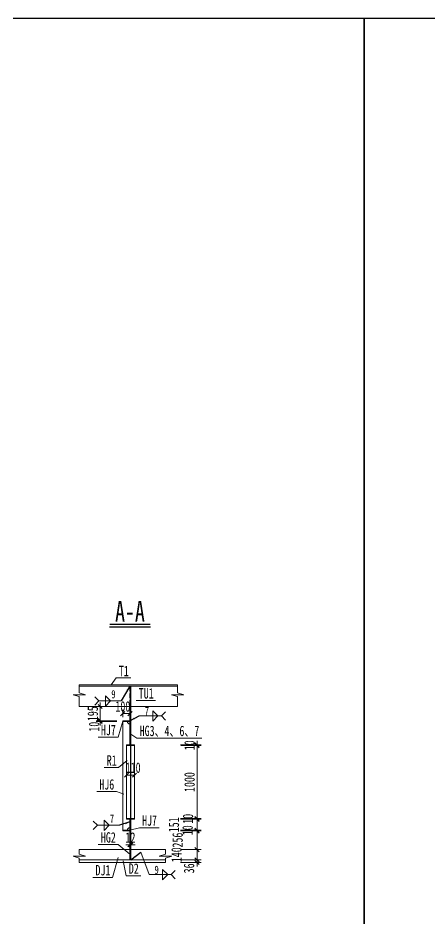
# Model space of a CAD drawing. Header units: millimetres. Extents: x -89049 to 410567, y -307459 to -100425.
# Drawn here: x 141819 to 147467, y -125418 to -113054 of the extents above; entities that cross this region are included whole.
import ezdxf
from ezdxf.enums import TextEntityAlignment as Align

# ---------------------------------------------------------------- set-up
doc = ezdxf.new("R2010")
doc.units = ezdxf.units.MM
doc.linetypes.add('DASHED', pattern=[0.75, 0.5, -0.25])
doc.layers.get('Defpoints').update_dxf_attribs({"color": 8})
for name, color, linetype, lineweight in [('Dim', 4, 'Continuous', 15), ('文字', 7, 'Continuous', 15), ('标注线及字体', 2, 'Continuous', 15), ('细实线', 4, 'Continuous', 15), ('虚线', 7, 'DASHED', 13), ('钢板细线', 6, 'Continuous', 15)]:
    doc.layers.add(name, color=color, linetype=linetype, lineweight=lineweight)
doc.layers.add('Text', color=4, linetype='Continuous')
doc.styles.add('111', font='', dxfattribs={"width": 0.7})
doc.styles.add('BM_Dim', font='', dxfattribs={"width": 0.85})
doc.styles.add('SMEDI', font='', dxfattribs={"width": 0.75})
doc.styles.get("Standard").update_dxf_attribs({"font": ''})
doc.styles.get('111').set_extended_font_data('仿宋_GB2312')
doc.styles.get('BM_Dim').set_extended_font_data('仿宋_GB2312')
doc.styles.get('SMEDI').set_extended_font_data('仿宋_GB2312')
doc.styles.get('Standard').set_extended_font_data('仿宋_GB2312')
doc.dimstyles.new('200', dxfattribs={"dimscale": 0, "dimtxt": 2.5, "dimasz": 1, "dimexe": 1, "dimexo": 1, "dimgap": 0.6, "dimtad": 1, "dimdec": 0, "dimdsep": 46, "dimtxsty": '111', "dimblk": 'OBLIQUE', "dimcen": 0, "dimclrd": 4, "dimclre": 4, "dimclrt": 4, "dimadec": 1, "dimazin": 2, "dimtfac": 1, "dimtdec": 0, "dimtix": 1, "dimtmove": 2, "dimatfit": 3, "dimfxl": 4, "dimfxlon": 1, "dimtolj": 1, "dimlwd": -1, "dimlwe": -1, "dimarcsym": 0})
doc.dimstyles.new('MSteel_1.0_1.0', dxfattribs={"dimtxt": 3, "dimasz": 1.2, "dimexe": 1, "dimexo": 1, "dimgap": 1, "dimtad": 3, "dimtoh": 1, "dimdec": 0, "dimzin": 0, "dimdsep": 46, "dimtxsty": 'Standard', "dimblk": 'ARCHTICK', "dimcen": 0.09, "dimclrd": 3, "dimclre": 3, "dimadec": 0, "dimazin": 0, "dimtfac": 1, "dimtdec": 4, "dimtofl": 0, "dimtmove": 0, "dimatfit": 3, "dimfxl": 1, "dimtolj": 1, "dimtzin": 0, "dimarcsym": 0})

# ---------------------------------------------------------------- blocks, each defined once
blk = doc.blocks.new('_Oblique')
at = {"color": 0, "linetype": 'ByBlock', "lineweight": -2}
blk.add_line((-0.5, -0.5), (0.5, 0.5), dxfattribs=at)
blk = doc.blocks.new('*D669')
at = {"layer": 'Defpoints', "color": 0, "transparency": 16777216}
for p in [(143354, -122600), (143254, -122707), (143354, -122707)]:
    blk.add_point(p, dxfattribs=at)
at = {"layer": '细实线', "color": 4, "transparency": 16777216}
for p, q in [((143254, -122650), (143254, -122543)), ((143254, -122600), (143354, -122600)), ((143354, -122650), (143354, -122543))]:
    blk.add_line(p, q, dxfattribs=at)
at = {"layer": '细实线', "color": 4, "transparency": 16777216, "xscale": 57.14285714285715, "yscale": 57.14285714285715, "zscale": 57.14285714285715, "rotation": 180}
blk.add_blockref('_Oblique', (143254, -122600), dxfattribs=at)
at = {"layer": '细实线', "color": 4, "transparency": 16777216, "xscale": 57.14285714285715, "yscale": 57.14285714285715, "zscale": 57.14285714285715}
blk.add_blockref('_Oblique', (143354, -122600), dxfattribs=at)
at = {"layer": '细实线', "color": 4, "transparency": 16777216, "insert": (143256, -122502), "char_height": 142.9, "attachment_point": 5, "style": '111'}
blk.add_mtext('\\A1;100', dxfattribs=at)
blk = doc.blocks.new('*D670')
at = {"layer": 'Defpoints', "color": 0, "transparency": 16777216}
for p in [(143962, -124210), (144081, -124200), (144273, -124210)]:
    blk.add_point(p, dxfattribs=at)
at = {"layer": '细实线', "color": 4, "transparency": 16777216}
for p, q in [((144045, -124210), (144330, -124210)), ((144138, -124200), (144330, -124200)), ((144273, -124200), (144273, -124143)), ((144273, -124200), (144273, -124210)), ((144273, -124210), (144273, -124267))]:
    blk.add_line(p, q, dxfattribs=at)
at = {"layer": '细实线', "color": 4, "transparency": 16777216, "xscale": 57.14285714285715, "yscale": 57.14285714285715, "zscale": 57.14285714285715}
for p, rotation in [((144273, -124200), 270), ((144273, -124210), 90)]:
    blk.add_blockref('_Oblique', p, dxfattribs=dict(at, rotation=rotation))
at = {"layer": '细实线', "color": 4, "transparency": 16777216, "insert": (144144, -124200), "char_height": 142.9, "attachment_point": 5, "rotation": 90, "style": '111'}
blk.add_mtext('\\A1;10', dxfattribs=at)
blk = doc.blocks.new('*D671')
at = {"layer": 'Defpoints', "color": 0, "transparency": 16777216}
for p in [(143962, -124210), (143985, -124466), (144273, -124466)]:
    blk.add_point(p, dxfattribs=at)
at = {"layer": '细实线', "color": 4, "transparency": 16777216}
for p, q in [((144045, -124210), (144330, -124210)), ((144273, -124210), (144273, -124466)), ((144045, -124466), (144330, -124466))]:
    blk.add_line(p, q, dxfattribs=at)
at = {"layer": '细实线', "color": 4, "transparency": 16777216, "xscale": 57.14285714285715, "yscale": 57.14285714285715, "zscale": 57.14285714285715}
for p, rotation in [((144273, -124210), 90), ((144273, -124466), 270)]:
    blk.add_blockref('_Oblique', p, dxfattribs=dict(at, rotation=rotation))
at = {"layer": '细实线', "color": 4, "transparency": 16777216, "insert": (144007, -124335), "char_height": 142.9, "attachment_point": 5, "rotation": 90, "style": '111'}
blk.add_mtext('\\A1;256', dxfattribs=at)
blk = doc.blocks.new('*D672')
at = {"layer": 'Defpoints', "color": 0, "transparency": 16777216}
for p in [(143985, -124466), (144115, -124606), (144273, -124606)]:
    blk.add_point(p, dxfattribs=at)
at = {"layer": '细实线', "color": 4, "transparency": 16777216}
for p, q in [((144045, -124466), (144330, -124466)), ((144273, -124466), (144273, -124606)), ((144173, -124606), (144330, -124606))]:
    blk.add_line(p, q, dxfattribs=at)
at = {"layer": '细实线', "color": 4, "transparency": 16777216, "xscale": 57.14285714285715, "yscale": 57.14285714285715, "zscale": 57.14285714285715}
for p, rotation in [((144273, -124466), 90), ((144273, -124606), 270)]:
    blk.add_blockref('_Oblique', p, dxfattribs=dict(at, rotation=rotation))
at = {"layer": '细实线', "color": 4, "transparency": 16777216, "insert": (143993, -124536), "char_height": 142.9, "attachment_point": 5, "rotation": 90, "style": '111'}
blk.add_mtext('\\A1;140', dxfattribs=at)
blk = doc.blocks.new('*D673')
at = {"layer": 'Defpoints', "color": 0, "transparency": 16777216}
for p in [(143985, -124606), (143987, -124642), (144273, -124642)]:
    blk.add_point(p, dxfattribs=at)
at = {"layer": '细实线', "color": 4, "transparency": 16777216}
for p, q in [((144045, -124606), (144330, -124606)), ((144273, -124606), (144273, -124549)), ((144273, -124606), (144273, -124642)), ((144045, -124642), (144330, -124642)), ((144273, -124642), (144273, -124699))]:
    blk.add_line(p, q, dxfattribs=at)
at = {"layer": '细实线', "color": 4, "transparency": 16777216, "xscale": 57.14285714285715, "yscale": 57.14285714285715, "zscale": 57.14285714285715}
for p, rotation in [((144273, -124606), 270), ((144273, -124642), 90)]:
    blk.add_blockref('_Oblique', p, dxfattribs=dict(at, rotation=rotation))
at = {"layer": '细实线', "color": 4, "transparency": 16777216, "insert": (144164, -124723), "char_height": 142.9, "attachment_point": 5, "rotation": 90, "style": '111'}
blk.add_mtext('\\A1;36', dxfattribs=at)
blk = doc.blocks.new('*D674')
at = {"layer": 'Defpoints', "color": 0, "transparency": 16777216}
for p in [(142946, -122707), (143254, -122697), (143254, -122707)]:
    blk.add_point(p, dxfattribs=at)
at = {"layer": '细实线', "color": 4, "transparency": 16777216}
for p, q in [((142946, -122697), (142946, -122640)), ((143174, -122697), (142889, -122697)), ((143174, -122707), (142889, -122707)), ((142946, -122697), (142946, -122707)), ((142946, -122707), (142946, -122764))]:
    blk.add_line(p, q, dxfattribs=at)
at = {"layer": '细实线', "color": 4, "transparency": 16777216, "xscale": 57.14285714285715, "yscale": 57.14285714285715, "zscale": 57.14285714285715}
for p, rotation in [((142946, -122697), 270), ((142946, -122707), 90)]:
    blk.add_blockref('_Oblique', p, dxfattribs=dict(at, rotation=rotation))
at = {"layer": '细实线', "color": 4, "transparency": 16777216, "insert": (142862, -122779), "char_height": 142.9, "attachment_point": 5, "rotation": 90, "style": '111'}
blk.add_mtext('\\A1;10', dxfattribs=at)
blk = doc.blocks.new('*D675')
at = {"layer": 'Defpoints', "color": 0, "transparency": 16777216}
for p in [(142946, -122502), (143197, -122502), (143254, -122697)]:
    blk.add_point(p, dxfattribs=at)
at = {"layer": '细实线', "color": 4, "transparency": 16777216}
for p, q in [((143140, -122502), (142889, -122502)), ((142946, -122502), (142946, -122445)), ((142946, -122697), (142946, -122502)), ((143174, -122697), (142889, -122697)), ((142946, -122697), (142946, -122754))]:
    blk.add_line(p, q, dxfattribs=at)
at = {"layer": '细实线', "color": 4, "transparency": 16777216, "xscale": 57.14285714285715, "yscale": 57.14285714285715, "zscale": 57.14285714285715}
for p, rotation in [((142946, -122502), 270), ((142946, -122697), 90)]:
    blk.add_blockref('_Oblique', p, dxfattribs=dict(at, rotation=rotation))
at = {"layer": '细实线', "color": 4, "transparency": 16777216, "insert": (142844, -122600), "char_height": 142.9, "attachment_point": 5, "rotation": 90, "style": '111'}
blk.add_mtext('\\A1;195', dxfattribs=at)
blk = doc.blocks.new('*D676')
at = {"layer": 'Defpoints', "color": 0, "transparency": 16777216}
for p in [(143305, -123397), (143415, -123397), (143415, -123444)]:
    blk.add_point(p, dxfattribs=at)
at = {"layer": '细实线', "color": 4, "transparency": 16777216}
for p, q in [((143305, -123444), (143305, -123501)), ((143305, -123444), (143415, -123444)), ((143415, -123444), (143415, -123501))]:
    blk.add_line(p, q, dxfattribs=at)
at = {"layer": '细实线', "color": 4, "transparency": 16777216, "xscale": 57.14285714285715, "yscale": 57.14285714285715, "zscale": 57.14285714285715, "rotation": 180}
blk.add_blockref('_Oblique', (143305, -123444), dxfattribs=at)
at = {"layer": '细实线', "color": 4, "transparency": 16777216, "xscale": 57.14285714285715, "yscale": 57.14285714285715, "zscale": 57.14285714285715}
blk.add_blockref('_Oblique', (143415, -123444), dxfattribs=at)
at = {"layer": '细实线', "color": 4, "transparency": 16777216, "insert": (143397, -123342), "char_height": 142.9, "attachment_point": 5, "style": '111'}
blk.add_mtext('\\A1;110', dxfattribs=at)
blk = doc.blocks.new('*D677')
at = {"layer": 'Defpoints', "color": 0, "transparency": 16777216}
for p in [(143964, -124049), (144273, -124049), (143962, -124200)]:
    blk.add_point(p, dxfattribs=at)
at = {"layer": '细实线', "color": 4, "transparency": 16777216}
for p, q in [((144045, -124049), (144330, -124049)), ((144273, -124200), (144273, -124049)), ((144045, -124200), (144330, -124200))]:
    blk.add_line(p, q, dxfattribs=at)
at = {"layer": '细实线', "color": 4, "transparency": 16777216, "xscale": 57.14285714285715, "yscale": 57.14285714285715, "zscale": 57.14285714285715}
for p, rotation in [((144273, -124049), 90), ((144273, -124200), 270)]:
    blk.add_blockref('_Oblique', p, dxfattribs=dict(at, rotation=rotation))
at = {"layer": '细实线', "color": 4, "transparency": 16777216, "insert": (143956, -124125), "char_height": 142.9, "attachment_point": 5, "rotation": 90, "style": '111'}
blk.add_mtext('\\A1;151', dxfattribs=at)
blk = doc.blocks.new('*D678')
at = {"layer": 'Defpoints', "color": 0, "transparency": 16777216}
for p in [(143964, -124039), (143964, -124049), (144273, -124049)]:
    blk.add_point(p, dxfattribs=at)
at = {"layer": '细实线', "color": 4, "transparency": 16777216}
for p, q in [((144273, -124039), (144273, -123982)), ((144045, -124039), (144330, -124039)), ((144045, -124049), (144330, -124049)), ((144273, -124039), (144273, -124049)), ((144273, -124049), (144273, -124106))]:
    blk.add_line(p, q, dxfattribs=at)
at = {"layer": '细实线', "color": 4, "transparency": 16777216, "xscale": 57.14285714285715, "yscale": 57.14285714285715, "zscale": 57.14285714285715}
for p, rotation in [((144273, -124039), 270), ((144273, -124049), 90)]:
    blk.add_blockref('_Oblique', p, dxfattribs=dict(at, rotation=rotation))
at = {"layer": '细实线', "color": 4, "transparency": 16777216, "insert": (144149, -124043), "char_height": 142.9, "attachment_point": 5, "rotation": 90, "style": '111'}
blk.add_mtext('\\A1;10', dxfattribs=at)
blk = doc.blocks.new('*D679')
at = {"layer": 'Defpoints', "color": 0, "transparency": 16777216}
for p in [(143992, -123039), (144273, -123039), (143968, -124039)]:
    blk.add_point(p, dxfattribs=at)
at = {"layer": '细实线', "color": 4, "transparency": 16777216}
for p, q in [((144049, -123039), (144330, -123039)), ((144273, -124039), (144273, -123039)), ((144045, -124039), (144330, -124039))]:
    blk.add_line(p, q, dxfattribs=at)
at = {"layer": '细实线', "color": 4, "transparency": 16777216, "xscale": 57.14285714285715, "yscale": 57.14285714285715, "zscale": 57.14285714285715}
for p, rotation in [((144273, -123039), 90), ((144273, -124039), 270)]:
    blk.add_blockref('_Oblique', p, dxfattribs=dict(at, rotation=rotation))
at = {"layer": '细实线', "color": 4, "transparency": 16777216, "insert": (144171, -123539), "char_height": 142.9, "attachment_point": 5, "rotation": 90, "style": '111'}
blk.add_mtext('\\A1;1000', dxfattribs=at)
blk = doc.blocks.new('*D680')
at = {"layer": 'Defpoints', "color": 0, "transparency": 16777216}
for p in [(143990, -123029), (143992, -123039), (144273, -123029)]:
    blk.add_point(p, dxfattribs=at)
at = {"layer": '细实线', "color": 4, "transparency": 16777216}
for p, q in [((144273, -123029), (144273, -122972)), ((144047, -123029), (144330, -123029)), ((144049, -123039), (144330, -123039)), ((144273, -123039), (144273, -123029)), ((144273, -123039), (144273, -123096))]:
    blk.add_line(p, q, dxfattribs=at)
at = {"layer": '细实线', "color": 4, "transparency": 16777216, "xscale": 57.14285714285715, "yscale": 57.14285714285715, "zscale": 57.14285714285715}
for p, rotation in [((144273, -123029), 270), ((144273, -123039), 90)]:
    blk.add_blockref('_Oblique', p, dxfattribs=dict(at, rotation=rotation))
at = {"layer": '细实线', "color": 4, "transparency": 16777216, "insert": (144171, -123034), "char_height": 142.9, "attachment_point": 5, "rotation": 90, "style": '111'}
blk.add_mtext('\\A1;10', dxfattribs=at)
blk = doc.blocks.new('_ArchTick')
at = {"color": 0, "linetype": 'ByBlock', "const_width": 0.15}
blk.add_lwpolyline([(-0.5, -0.5), (0.5, 0.5)], dxfattribs=at)
blk = doc.blocks.new('角焊缝1')
at = {"layer": 'Dim'}
blk.add_line((-3101.17, 370.22), (-3106.48, 370.22), dxfattribs=at)
blk.add_lwpolyline([(-3107.48, 369.22), (-3106.48, 370.22), (-3107.48, 371.22)], dxfattribs=at)
blk.add_lwpolyline([(-3104.91, 371.45), (-3104.91, 368.99), (-3103.68, 370.22)], close=True, dxfattribs=at)
blk = doc.blocks.new('角焊缝2')
at = {"layer": 'Dim'}
blk.add_line((-3138.01, 370.22), (-3132.7, 370.22), dxfattribs=at)
blk.add_lwpolyline([(-3134.75, 371.45), (-3134.75, 368.99), (-3133.52, 370.22)], close=True, dxfattribs=at)
blk.add_lwpolyline([(-3131.7, 369.22), (-3132.7, 370.22), (-3131.7, 371.22)], dxfattribs=at)
blk = doc.blocks.new('*D706')
at = {"layer": 'Defpoints', "color": 0, "transparency": 16777216}
for p in [(143354, -124362), (143366, -124362), (143366, -124400)]:
    blk.add_point(p, dxfattribs=at)
at = {"layer": '细实线', "color": 4, "transparency": 16777216}
for p, q in [((143354, -124400), (143297, -124400)), ((143354, -124400), (143354, -124457)), ((143354, -124400), (143366, -124400)), ((143366, -124400), (143366, -124457)), ((143366, -124400), (143423, -124400))]:
    blk.add_line(p, q, dxfattribs=at)
at = {"layer": '细实线', "color": 4, "transparency": 16777216, "xscale": 57.14285714285715, "yscale": 57.14285714285715, "zscale": 57.14285714285715}
blk.add_blockref('_Oblique', (143354, -124400), dxfattribs=at)
at = {"layer": '细实线', "color": 4, "transparency": 16777216, "xscale": 57.14285714285715, "yscale": 57.14285714285715, "zscale": 57.14285714285715, "rotation": 180}
blk.add_blockref('_Oblique', (143366, -124400), dxfattribs=at)
at = {"layer": '细实线', "color": 4, "transparency": 16777216, "insert": (143360, -124300), "char_height": 142.9, "attachment_point": 5, "style": '111'}
blk.add_mtext('\\A1;12', dxfattribs=at)

msp = doc.modelspace()

# ---------------------------------------------------------------- linework, layer by layer
at = {"color": 4}
msp.add_line((143073.3, -121407.6), (143633.5, -121407.6), dxfattribs=at)
at = {"color": 6, "const_width": 20.6}
msp.add_lwpolyline([(143073.3, -121373.3), (143633.5, -121373.3)], dxfattribs=at)
at = {"layer": 'Defpoints'}
for p, q in [((143359.7, -122222.1), (143359.7, -124606.1)), ((143253.7, -122702.1), (143353.7, -122702.1)), ((143253.7, -124205.1), (143353.7, -124205.1))]:
    msp.add_line(p, q, dxfattribs=at)
for points in [[(124566.6, -113054.1), (146566.6, -113054.1), (146566.6, -127671.3), (124566.6, -127671.3)], [(146566.6, -113054.1), (168566.6, -113054.1), (168566.6, -127671.3), (146566.6, -127671.3)]]:
    msp.add_lwpolyline(points, close=True, dxfattribs=at)
at = {"layer": 'Dim', "color": 8}
msp.add_line((143614.7, -124809), (143501.1, -124502.1), dxfattribs=at)
at = {"layer": '细实线'}
for p, q in [((143164.3, -122110.6), (143095.8, -122206.1)), ((143164.3, -122110.6), (143363.9, -122110.6)), ((143436.7, -122419.8), (143705.4, -122419.8)), ((143190.6, -122923), (143256, -122702.1)), ((143447.2, -122934.8), (143365.7, -122882.6)), ((142919.2, -122923), (143190.6, -122923)), ((143447.2, -122934.8), (144339.9, -122934.8)), ((143198.1, -123340.1), (143314.1, -123243.8)), ((142998.6, -123340.1), (143198.1, -123340.1)), ((143168.4, -123668.8), (142897, -123668.8)), ((143168.4, -123668.8), (143269.4, -123705.6)), ((143483, -124165.3), (143353.7, -124200.1)), ((143483, -124165.3), (143753.9, -124165.3)), ((143189.9, -124396.6), (142918.5, -124396.6)), ((143189.9, -124396.6), (143353.7, -124526.2)), ((143192.3, -124573), (143112.7, -124846.6)), ((143300.7, -124824.4), (143261, -124621.8)), ((142843.9, -124846.6), (143112.7, -124846.6)), ((143300.7, -124824.4), (143504.1, -124824.4))]:
    msp.add_line(p, q, dxfattribs=at)
at = {"layer": '细实线', "color": 4}
for points in [[(142659, -122502.1), (142659, -122365.6), (142573.3, -122339.9), (142744.7, -122339.9), (142659, -122314.1), (142659, -122279.9), (142659, -122206.1)], [(144006.8, -122502.1), (144006.8, -122365.6), (143921.1, -122339.9), (144092.5, -122339.9), (144006.8, -122314.1), (144006.8, -122279.9), (144006.8, -122206.1)], [(142659, -124642.1), (142659, -124581.6), (142573.3, -124555.9), (142744.7, -124555.9), (142659, -124530.2), (142659, -124495.9), (142659, -124466.1)], [(143841.8, -124642.1), (143841.8, -124581.6), (143927.5, -124555.9), (143756, -124555.9), (143841.8, -124530.2), (143841.8, -124495.9), (143841.8, -124466.1)]]:
    msp.add_lwpolyline(points, dxfattribs=at)
at = {"layer": '虚线', "ltscale": 2}
for p, q in [((143353.7, -122502.1), (143353.7, -122222.1)), ((143365.7, -122502.1), (143365.7, -122222.1)), ((143353.7, -124466.1), (143353.7, -124606.1)), ((143353.7, -124466.1), (143353.7, -124606.1)), ((143365.7, -124466.1), (143365.7, -124606.1)), ((143365.7, -124466.1), (143365.7, -124606.1))]:
    msp.add_line(p, q, dxfattribs=at)
at = {"layer": '钢板细线'}
for p, q in [((142659, -122206.1), (144006.8, -122206.1)), ((142659, -122222.1), (144006.8, -122222.1)), ((142659, -122502.1), (144006.8, -122502.1)), ((143353.7, -122502.1), (143353.7, -123029.1)), ((143365.7, -122502.1), (143365.7, -123029.1)), ((143253.7, -122697.1), (143353.7, -122697.1)), ((143253.7, -122697.1), (143253.7, -122707.1)), ((143253.7, -122707.1), (143353.7, -122707.1)), ((143253.7, -122707.1), (143253.7, -124200.1)), ((143304.7, -123029.1), (143414.7, -123029.1)), ((143304.7, -123029.1), (143304.7, -124049.1)), ((143304.7, -123039.1), (143414.7, -123039.1)), ((143414.7, -123029.1), (143414.7, -124049.1)), ((143304.7, -124039.1), (143414.7, -124039.1)), ((143304.7, -124049.1), (143414.7, -124049.1)), ((143353.7, -124049.1), (143353.7, -124466.1)), ((143365.7, -124049.1), (143365.7, -124466.1)), ((143253.7, -124200.1), (143353.7, -124200.1)), ((143253.7, -124200.1), (143253.7, -124210.1)), ((143253.7, -124210.1), (143353.7, -124210.1)), ((142659, -124466.1), (143841.8, -124466.1)), ((142659, -124606.1), (143841.8, -124606.1)), ((142659, -124642.1), (143841.8, -124642.1))]:
    msp.add_line(p, q, dxfattribs=at)
for centre, start, end in [((143353.7, -122707.1), 180, 270), ((143353.7, -124200.1), 90, 180)]:
    msp.add_arc(centre, 35, start, end, dxfattribs=at)

# ---------------------------------------------------------------- block references
at = {"layer": '细实线', "color": 8, "xscale": 57.1428571428572, "yscale": 57.1428571428572, "zscale": 57.1428571428572}
for name, p in [('角焊缝1', (320441.1, -143580.8)), ('角焊缝2', (322795.4, -143786)), ('角焊缝1', (320421.3, -145287.7)), ('角焊缝2', (322929.5, -145964.6))]:
    msp.add_blockref(name, p, dxfattribs=at)

# ---------------------------------------------------------------- texts
at = {"layer": 'Text', "style": 'SMEDI', "width": 0.75}
for s, p in [('9', (143097.5, -122333.2)), ('7', (143555.9, -122564.2)), ('7', (143077.7, -124040.1)), ('9', (143690.1, -124742.9))]:
    msp.add_text(s, height=114.3, dxfattribs=at).set_placement(p, align=Align.MIDDLE_LEFT)
at = {"layer": '文字', "style": 'BM_Dim', "width": 0.7}
for s, p in [('T1', (143269.2, -122129.2)), ('TU1', (143576.2, -122435.7)), ('HJ7', (143057.6, -122938.9)), ('HG3、4、6、7', (143895.5, -122950.7)), ('R1', (143103.5, -123356)), ('HJ6', (143035.4, -123684.7)), ('HJ7', (143621.4, -124181.1)), ('HG2', (143056.9, -124412.5)), ('DJ1', (142983.4, -124862.4)), ('D2', (143405.6, -124840.3))]:
    msp.add_text(s, height=142.86, dxfattribs=at).set_placement(p, align=Align.BOTTOM_CENTER)
at = {"layer": '标注线及字体', "style": '111', "width": 0.7}
msp.add_text('A-A', height=285.71, dxfattribs=at).set_placement((143353.4, -121195), align=Align.MIDDLE)

# ---------------------------------------------------------------- dimensions: what is measured, and where the dimension line sits
at = {"layer": '细实线'}
for base, p1, p2, picture, middle in [((142945.7, -122502.1), (143253.7, -122697.1), (143196.8, -122502.1), '*D675', (142843.5, -122599.6)), ((144273.1, -123039.1), (143967.9, -124039.1), (143992.2, -123039.1), '*D679', (144170.9, -123539.1)), ((144273.1, -123029.1), (143992.2, -123039.1), (143990, -123029.1), '*D680', (144170.9, -123034.1))]:
    dim = msp.add_linear_dim(base=base, p1=p1, p2=p2, angle=90, dimstyle='200', override={"dimscale": 57.142857, "dimblk": 'Oblique'}, dxfattribs=at)
    dim.commit()
    dim.dimension.update_dxf_attribs({"geometry": picture, "text_midpoint": middle})
for base, p1, p2, picture, middle in [((143353.7, -122600.4), (143253.7, -122707.1), (143353.7, -122707.1), '*D669', (143255.7, -122502.1)), ((143414.7, -123444.3), (143304.7, -123396.6), (143414.7, -123396.6), '*D676', (143397, -123342))]:
    dim = msp.add_linear_dim(base=base, p1=p1, p2=p2, dimstyle='200', override={"dimscale": 57.142857, "dimblk": 'Oblique'}, dxfattribs=at)
    dim.commit()
    dim.dimension.update_dxf_attribs({"geometry": picture, "text_midpoint": middle, "dimtype": 160})
for base, p1, p2, picture, middle in [((142945.7, -122707.1), (143253.7, -122697.1), (143253.7, -122707.1), '*D674', (142861.6, -122779.3)), ((144273.1, -124049.1), (143961.9, -124200.1), (143963.6, -124049.1), '*D677', (143955.9, -124124.6)), ((144273.1, -124049.1), (143964.5, -124039.1), (143963.6, -124049.1), '*D678', (144148.8, -124042.9)), ((144273.1, -124210.1), (144080.6, -124200.1), (143961.9, -124210.1), '*D670', (144144, -124200.1)), ((144273.1, -124466.1), (143961.9, -124210.1), (143985, -124466.1), '*D671', (144006.8, -124334.8)), ((144273.1, -124606.1), (143985, -124466.1), (144115.4, -124606.1), '*D672', (143993.1, -124536.1)), ((144273.1, -124642.1), (143985, -124606.1), (143986.9, -124642.1), '*D673', (144164.4, -124723.4))]:
    dim = msp.add_linear_dim(base=base, p1=p1, p2=p2, angle=90, dimstyle='200', override={"dimscale": 57.142857, "dimblk": 'Oblique'}, dxfattribs=at)
    dim.commit()
    dim.dimension.update_dxf_attribs({"geometry": picture, "text_midpoint": middle, "dimtype": 160})
dim = msp.add_linear_dim(base=(143365.7, -124400.2), p1=(143353.7, -124362), p2=(143365.7, -124362), dimstyle='200', override={"dimscale": 57.142857, "dimblk": 'Oblique'}, dxfattribs=at)
dim.commit()
dim.dimension.update_dxf_attribs({"geometry": '*D706', "text_midpoint": (143359.7, -124299.5)})

# ---------------------------------------------------------------- leaders
at = {"layer": 'Dim'}
for points in [[(143353.7, -122222.1), (143231.1, -122425.2)], [(143353.7, -122697.1), (143480.5, -122630.4)], [(143353.7, -124086), (143211.3, -124132.1)], [(143365.7, -124606.1), (143501.1, -124502.1)]]:
    msp.add_leader(points, dimstyle='MSteel_1.0_1.0', override={"dimscale": 57.142857, "dimclrd": 256}, dxfattribs=at)

doc.saveas('drawing.dxf')
